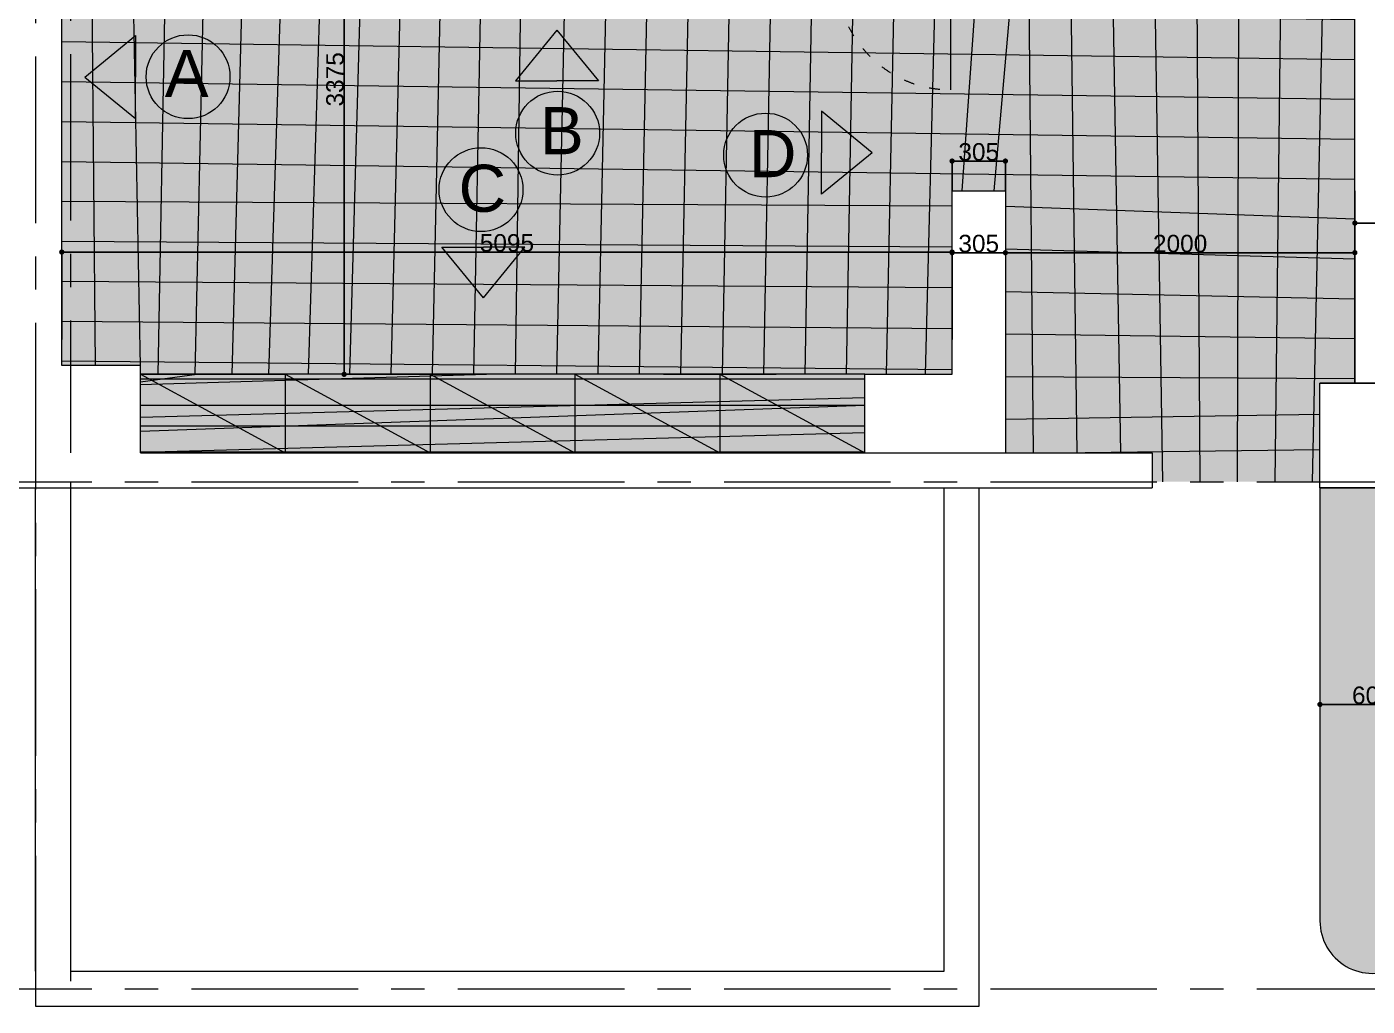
# Model space of a CAD drawing. Header units: millimetres. Extents: x 0 to 1313252738, y -131 to 560100888.
# Drawn here: x 1312629054 to 1312636725, y 559947522 to 559953125 of the extents above; entities that cross this region are included whole.
import ezdxf

# ---------------------------------------------------------------- set-up
doc = ezdxf.new("R2010")
doc.units = ezdxf.units.MM
doc.linetypes.add('ACAD_ISO03W100', pattern=[30, 12, -18])
doc.linetypes.add('CENTERX2', pattern=[101.60000000000001, 63.5, -12.7, 12.7, -12.7])
doc.layers.get('0').update_dxf_attribs({"lineweight": 0})
for name, color, linetype, lineweight in [('001通り芯', 6, 'CENTERX2', 0), ('002外周躯体', 7, 'Continuous', 13), ('003間仕切り', 7, 'Continuous', 13), ('004寸法', 7, 'Continuous', 0), ('005床材(石)', 7, 'Continuous', 0), ('006サウナヒータ-', 7, 'Continuous', 0), ('007石材', 7, 'Continuous', 0), ('建具', 7, 'Continuous', 0), ('棚(木)', 7, 'Continuous', 0)]:
    doc.layers.add(name, color=color, linetype=linetype, lineweight=lineweight)
doc.styles.add('onnjuku', font='arial.ttf')
doc.styles.get("Standard").update_dxf_attribs({"font": 'arial.ttf'})
doc.dimstyles.new('onnjuku', dxfattribs={"dimtxt": 100, "dimasz": 30, "dimexe": 1.25, "dimexo": 0.625, "dimtad": 1, "dimdec": 0, "dimtxsty": 'onnjuku', "dimblk": 'DOT', "dimcen": 2.5, "dimadec": 0, "dimazin": 0, "dimtfac": 1, "dimtdec": 0, "dimtmove": 0, "dimatfit": 3, "dimfxl": 500, "dimfxlon": 1, "dimarcsym": 0})

# ---------------------------------------------------------------- blocks, each defined once
blk = doc.blocks.new('_Dot')
at = {"color": 0, "linetype": 'ByBlock', "lineweight": -2}
blk.add_line((-0.5, 0), (-1, 0), dxfattribs=at)
at = {"color": 0, "linetype": 'ByBlock', "const_width": 0.5}
blk.add_lwpolyline([(-0.25, 0, 1), (0.25, 0, 1)], format="xyb", close=True, dxfattribs=at)
blk = doc.blocks.new('*D205')
at = {"layer": '004寸法', "color": 0, "lineweight": -2, "transparency": 16777216}
for p, q in [((1312636654.219367, 559951501.9786094), (1312636654.219367, 559952003.2286094)), ((1312636684.219367, 559952001.9786094), (1312636824.219367, 559952001.9786094)), ((1312636854.219367, 559951501.9786094), (1312636854.219367, 559952003.2286094)), ((1312636854.219367, 559952001.9786094), (1312637107.77496, 559952001.9786094))]:
    blk.add_line(p, q, dxfattribs=at)
at = {"layer": 'Defpoints', "color": 0, "transparency": 16777216}
for p in [(1312636854.219367, 559952001.9786094), (1312636654.219367, 559951086.9688315), (1312636854.219367, 559951086.9688315)]:
    blk.add_point(p, dxfattribs=at)
at = {"layer": '004寸法', "color": 0, "lineweight": -2, "transparency": 16777216, "xscale": 30, "yscale": 30, "zscale": 30, "rotation": 180}
blk.add_blockref('_Dot', (1312636654.219367, 559952001.9786094), dxfattribs=at)
at = {"layer": '004寸法', "color": 0, "lineweight": -2, "transparency": 16777216, "xscale": 30, "yscale": 30, "zscale": 30}
blk.add_blockref('_Dot', (1312636854.219367, 559952001.9786094), dxfattribs=at)
at = {"layer": '004寸法', "color": 0, "transparency": 16777216, "insert": (1312636995.997164, 559952053.6609083), "char_height": 100, "attachment_point": 5, "style": 'onnjuku'}
blk.add_mtext('200', dxfattribs=at)
blk = doc.blocks.new('*D156')
at = {"layer": '004寸法', "color": 0, "lineweight": -2, "transparency": 16777216}
for p, q in [((1312631369.911814, 559954511.9688317), (1312630868.661814, 559954511.9688317)), ((1312630869.911814, 559954481.9688317), (1312630869.911814, 559951166.9688318)), ((1312631369.911814, 559951136.9688318), (1312630868.661814, 559951136.9688318))]:
    blk.add_line(p, q, dxfattribs=at)
at = {"layer": 'Defpoints', "color": 0, "transparency": 16777216}
for p in [(1312631909.219367, 559954511.9688317), (1312630869.911814, 559951136.9688318), (1312631909.219367, 559951136.9688318)]:
    blk.add_point(p, dxfattribs=at)
at = {"layer": '004寸法', "color": 0, "lineweight": -2, "transparency": 16777216, "xscale": 30, "yscale": 30, "zscale": 30}
for p, rotation in [((1312630869.911814, 559954511.9688317), 90), ((1312630869.911814, 559951136.9688318), 270)]:
    blk.add_blockref('_Dot', p, dxfattribs=dict(at, rotation=rotation))
at = {"layer": '004寸法', "color": 0, "transparency": 16777216, "insert": (1312630818.195409, 559952824.4688313), "char_height": 100, "attachment_point": 5, "rotation": 90, "style": 'onnjuku'}
blk.add_mtext('3375', dxfattribs=at)
blk = doc.blocks.new('*D157')
at = {"layer": '004寸法', "color": 0, "lineweight": -2, "transparency": 16777216}
for p, q in [((1312634349.219367, 559952187.5938317), (1312634349.219367, 559952358.1019586)), ((1312634379.219367, 559952356.8519586), (1312634624.219367, 559952356.8519586)), ((1312634654.219367, 559952187.5938317), (1312634654.219367, 559952358.1019586))]:
    blk.add_line(p, q, dxfattribs=at)
at = {"layer": 'Defpoints', "color": 0, "transparency": 16777216}
for p in [(1312634654.219367, 559952356.8519586), (1312634349.219367, 559952186.9688317), (1312634654.219367, 559952186.9688317)]:
    blk.add_point(p, dxfattribs=at)
at = {"layer": '004寸法', "color": 0, "lineweight": -2, "transparency": 16777216, "xscale": 30, "yscale": 30, "zscale": 30, "rotation": 180}
blk.add_blockref('_Dot', (1312634349.219367, 559952356.8519586), dxfattribs=at)
at = {"layer": '004寸法', "color": 0, "lineweight": -2, "transparency": 16777216, "xscale": 30, "yscale": 30, "zscale": 30}
blk.add_blockref('_Dot', (1312634654.219367, 559952356.8519586), dxfattribs=at)
at = {"layer": '004寸法', "color": 0, "transparency": 16777216, "insert": (1312634501.719367, 559952408.5683637), "char_height": 100, "attachment_point": 5, "style": 'onnjuku'}
blk.add_mtext('305', dxfattribs=at)
blk = doc.blocks.new('*D158')
at = {"layer": '004寸法', "color": 0, "lineweight": -2, "transparency": 16777216}
for p, q in [((1312629254.219367, 559951336.2339703), (1312629254.219367, 559951837.4839703)), ((1312634319.219367, 559951836.2339703), (1312629284.219367, 559951836.2339703)), ((1312634349.219367, 559951336.2339703), (1312634349.219367, 559951837.4839703))]:
    blk.add_line(p, q, dxfattribs=at)
at = {"layer": 'Defpoints', "color": 0, "transparency": 16777216}
for p in [(1312629254.219367, 559951836.2339703), (1312629254.219367, 559951186.9688317), (1312634349.219367, 559951136.9688317)]:
    blk.add_point(p, dxfattribs=at)
at = {"layer": '004寸法', "color": 0, "lineweight": -2, "transparency": 16777216, "xscale": 30, "yscale": 30, "zscale": 30, "rotation": 180}
blk.add_blockref('_Dot', (1312629254.219367, 559951836.2339703), dxfattribs=at)
at = {"layer": '004寸法', "color": 0, "lineweight": -2, "transparency": 16777216, "xscale": 30, "yscale": 30, "zscale": 30}
blk.add_blockref('_Dot', (1312634349.219367, 559951836.2339703), dxfattribs=at)
at = {"layer": '004寸法', "color": 0, "transparency": 16777216, "insert": (1312631801.719367, 559951887.9162692), "char_height": 100, "attachment_point": 5, "style": 'onnjuku'}
blk.add_mtext('5095', dxfattribs=at)
blk = doc.blocks.new('*D159')
at = {"layer": '004寸法', "color": 0, "lineweight": -2, "transparency": 16777216}
for p, q in [((1312634349.219367, 559951832.4839704), (1312634349.219367, 559951833.7339704)), ((1312634379.219367, 559951832.4839704), (1312634624.219367, 559951832.4839704)), ((1312634654.219367, 559951832.4839704), (1312634654.219367, 559951833.7339704))]:
    blk.add_line(p, q, dxfattribs=at)
at = {"layer": 'Defpoints', "color": 0, "transparency": 16777216}
for p in [(1312634349.219367, 559951832.4839704), (1312634654.219367, 559951832.4839704), (1312634654.219367, 559951832.4839704)]:
    blk.add_point(p, dxfattribs=at)
at = {"layer": '004寸法', "color": 0, "lineweight": -2, "transparency": 16777216, "xscale": 30, "yscale": 30, "zscale": 30, "rotation": 180}
blk.add_blockref('_Dot', (1312634349.219367, 559951832.4839704), dxfattribs=at)
at = {"layer": '004寸法', "color": 0, "lineweight": -2, "transparency": 16777216, "xscale": 30, "yscale": 30, "zscale": 30}
blk.add_blockref('_Dot', (1312634654.219367, 559951832.4839704), dxfattribs=at)
at = {"layer": '004寸法', "color": 0, "transparency": 16777216, "insert": (1312634501.719367, 559951884.2003754), "char_height": 100, "attachment_point": 5, "style": 'onnjuku'}
blk.add_mtext('305', dxfattribs=at)
blk = doc.blocks.new('*D160')
at = {"layer": '004寸法', "color": 0, "lineweight": -2, "transparency": 16777216}
for p, q in [((1312634654.219367, 559951832.4839704), (1312634654.219367, 559951833.7339704)), ((1312634684.219367, 559951832.4839704), (1312636624.219367, 559951832.4839704)), ((1312636654.219367, 559951832.4839704), (1312636654.219367, 559951833.7339704))]:
    blk.add_line(p, q, dxfattribs=at)
at = {"layer": 'Defpoints', "color": 0, "transparency": 16777216}
for p in [(1312634654.219367, 559951832.4839704), (1312636654.219367, 559951832.4839704), (1312636654.219367, 559951832.4839704)]:
    blk.add_point(p, dxfattribs=at)
at = {"layer": '004寸法', "color": 0, "lineweight": -2, "transparency": 16777216, "xscale": 30, "yscale": 30, "zscale": 30, "rotation": 180}
blk.add_blockref('_Dot', (1312634654.219367, 559951832.4839704), dxfattribs=at)
at = {"layer": '004寸法', "color": 0, "lineweight": -2, "transparency": 16777216, "xscale": 30, "yscale": 30, "zscale": 30}
blk.add_blockref('_Dot', (1312636654.219367, 559951832.4839704), dxfattribs=at)
at = {"layer": '004寸法', "color": 0, "transparency": 16777216, "insert": (1312635654.219367, 559951884.1662692), "char_height": 100, "attachment_point": 5, "style": 'onnjuku'}
blk.add_mtext('2000', dxfattribs=at)
blk = doc.blocks.new('*D155')
at = {"layer": '004寸法', "color": 0, "lineweight": -2, "transparency": 16777216}
for p, q in [((1312636454.219367, 559949248.2320495), (1312636454.219367, 559949249.4820495)), ((1312636484.219367, 559949248.2320495), (1312637024.219367, 559949248.2320495)), ((1312637054.219367, 559949248.2320495), (1312637054.219367, 559949249.4820495))]:
    blk.add_line(p, q, dxfattribs=at)
at = {"layer": 'Defpoints', "color": 0, "transparency": 16777216}
for p in [(1312636454.219367, 559949248.2320495), (1312637054.219367, 559949248.2320495), (1312637054.219367, 559949248.2320495)]:
    blk.add_point(p, dxfattribs=at)
at = {"layer": '004寸法', "color": 0, "lineweight": -2, "transparency": 16777216, "xscale": 30, "yscale": 30, "zscale": 30, "rotation": 180}
blk.add_blockref('_Dot', (1312636454.219367, 559949248.2320495), dxfattribs=at)
at = {"layer": '004寸法', "color": 0, "lineweight": -2, "transparency": 16777216, "xscale": 30, "yscale": 30, "zscale": 30}
blk.add_blockref('_Dot', (1312637054.219367, 559949248.2320495), dxfattribs=at)
at = {"layer": '004寸法', "color": 0, "transparency": 16777216, "insert": (1312636754.219367, 559949299.9143481), "char_height": 100, "attachment_point": 5, "style": 'onnjuku'}
blk.add_mtext('600', dxfattribs=at)

msp = doc.modelspace()

# ---------------------------------------------------------------- hatches: boundary and pattern name
at = {"layer": '005床材(石)', "true_color": 0xc7c8ca, "transparency": 33554556}
h = msp.add_hatch(color=9, dxfattribs=at)
h.dxf.hatch_style = 1
h.paths.add_polyline_path([(1312636654.219367, 559953386.9688315), (1312634769.219367, 559953386.9688315), (1312634679.219367, 559953386.9688315), (1312631909.219367, 559953386.9688315), (1312631909.219367, 559954511.9688315), (1312629254.219367, 559954511.9688315), (1312629254.219367, 559951186.9688317), (1312629704.219367, 559951186.9688317), (1312629704.219367, 559951136.9688317), (1312630533.219367, 559951136.9688317), (1312633849.219367, 559951136.9688317), (1312634349.219367, 559951136.9688317), (1312634349.219367, 559952186.9688317), (1312634654.219367, 559952186.9688317), (1312634654.219367, 559950686.9688317), (1312635494.219367, 559950686.9688317), (1312635494.219367, 559950521.9688315), (1312636454.219367, 559950521.9688315), (1312636454.219367, 559951086.9688315), (1312636654.219367, 559951086.9688315)])
at = {"layer": '006サウナヒータ-', "transparency": 33554556}
h = msp.add_hatch(dxfattribs=at)
h.set_pattern_fill('ANSI37', color=0, scale=72, angle=135)
h.set_pattern_definition([(180, (66041.64430975914, -90666.09952783585), (-1.42e-14, -228.6), []), (270, (66041.64430975914, -90666.09952783585), (228.6, -4.26e-14), [])])
h.paths.add_polyline_path([(1312631909.219367, 559954511.9688315), (1312629254.219367, 559954511.9688315), (1312629254.219367, 559951186.9688317), (1312629704.219367, 559951186.9688317), (1312629704.219367, 559951136.9688317), (1312630533.219367, 559951136.9688317), (1312633849.219367, 559951136.9688317), (1312634349.219367, 559951136.9688317), (1312634349.219367, 559952186.9688317), (1312634654.219367, 559952186.9688317), (1312634654.219367, 559950686.9688317), (1312635494.219367, 559950686.9688317), (1312635494.219367, 559950521.9688315), (1312636454.219367, 559950521.9688315), (1312636454.219367, 559951086.9688315), (1312636654.219367, 559951086.9688315), (1312636654.219367, 559953386.9688315), (1312634769.219367, 559953386.9688315), (1312634679.219367, 559953386.9688315), (1312631909.219367, 559953386.9688315)])
at = {"layer": '007石材', "true_color": 0x939598, "transparency": 33554587}
h = msp.add_hatch(color=252, dxfattribs=at)
h.dxf.hatch_style = 1
h.paths.add_polyline_path([(1312637054.219367, 559950486.9688315), (1312636754.219367, 559950486.9688315), (1312636754.219367, 559947709.495267, 0.4142151444473529), (1312637054.219367, 559948009.4968877)])
h.paths.add_polyline_path([(1312636754.219367, 559950486.9688315), (1312636454.219367, 559950486.9688315), (1312636454.219367, 559948009.4798036, 0.4141984649105413), (1312636754.219367, 559947709.495267)])
at = {"layer": '棚(木)', "true_color": 0xddae73, "transparency": 33554556}
h = msp.add_hatch(color=43, dxfattribs=at)
h.dxf.hatch_style = 1
h.paths.add_polyline_path([(1312630533.219367, 559951136.9688317), (1312629704.219367, 559951136.9688317), (1312630533.219367, 559950686.9688317)], flags=17)
h.paths.add_polyline_path([(1312629704.219367, 559951136.9688317), (1312629704.219367, 559950686.9688317), (1312629754.219367, 559950686.9688317), (1312630533.219367, 559950686.9688317)], flags=17)
h.paths.add_polyline_path([(1312630533.219367, 559951136.9688317), (1312630533.219367, 559950686.9688317), (1312631362.219367, 559950686.9688317)], flags=17)
h.paths.add_polyline_path([(1312631362.219367, 559951136.9688317), (1312630533.219367, 559951136.9688317), (1312631362.219367, 559950686.9688317)], flags=17)
h.paths.add_polyline_path([(1312631362.219367, 559951136.9688317), (1312631362.219367, 559950686.9688317), (1312632191.219367, 559950686.9688317)], flags=17)
h.paths.add_polyline_path([(1312632191.219367, 559951136.9688317), (1312631362.219367, 559951136.9688317), (1312632191.219367, 559950686.9688317)], flags=17)
h.paths.add_polyline_path([(1312632191.219367, 559951136.9688317), (1312632191.219367, 559950686.9688317), (1312633020.219367, 559950686.9688317)], flags=17)
h.paths.add_polyline_path([(1312633020.219367, 559951136.9688317), (1312632191.219367, 559951136.9688317), (1312633020.219367, 559950686.9688317)], flags=17)
h.paths.add_polyline_path([(1312633020.219367, 559951136.9688317), (1312633020.219367, 559950686.9688317), (1312633849.219367, 559950686.9688317)], flags=17)
h.paths.add_polyline_path([(1312633849.219367, 559951136.9688317), (1312633020.219367, 559951136.9688317), (1312633849.219367, 559950686.9688317)], flags=17)
at = {"layer": '棚(木)', "true_color": 0x939598, "transparency": 33554556}
h = msp.add_hatch(dxfattribs=at)
h.set_pattern_fill('PLASTI', color=252, scale=36, angle=181)
h.set_pattern_definition([(181, (66041.64430975914, -90666.09952783585), (3.989620111562937, -228.565183112751), []), (181, (66042.14301227308, -90694.67017572494), (3.989620111562937, -228.565183112751), []), (181, (66042.64171478702, -90723.24082361405), (3.989620111562937, -228.565183112751), []), (181, (66044.13782232886, -90808.95276728133), (3.989620111562937, -228.565183112751), [])])
h.paths.add_polyline_path([(1312630533.219367, 559951136.9688317), (1312629704.219367, 559951136.9688317), (1312630533.219367, 559950686.9688317)], flags=17)
h.paths.add_polyline_path([(1312629704.219367, 559951136.9688317), (1312629704.219367, 559950686.9688317), (1312629754.219367, 559950686.9688317), (1312630533.219367, 559950686.9688317)], flags=17)
h.paths.add_polyline_path([(1312630533.219367, 559951136.9688317), (1312630533.219367, 559950686.9688317), (1312631362.219367, 559950686.9688317)], flags=17)
h.paths.add_polyline_path([(1312631362.219367, 559951136.9688317), (1312630533.219367, 559951136.9688317), (1312631362.219367, 559950686.9688317)], flags=17)
h.paths.add_polyline_path([(1312631362.219367, 559951136.9688317), (1312631362.219367, 559950686.9688317), (1312632191.219367, 559950686.9688317)], flags=17)
h.paths.add_polyline_path([(1312632191.219367, 559951136.9688317), (1312631362.219367, 559951136.9688317), (1312632191.219367, 559950686.9688317)], flags=17)
h.paths.add_polyline_path([(1312632191.219367, 559951136.9688317), (1312632191.219367, 559950686.9688317), (1312633020.219367, 559950686.9688317)], flags=17)
h.paths.add_polyline_path([(1312633020.219367, 559951136.9688317), (1312632191.219367, 559951136.9688317), (1312633020.219367, 559950686.9688317)], flags=17)
h.paths.add_polyline_path([(1312633020.219367, 559951136.9688317), (1312633020.219367, 559950686.9688317), (1312633849.219367, 559950686.9688317)], flags=17)
h.paths.add_polyline_path([(1312633849.219367, 559951136.9688317), (1312633020.219367, 559951136.9688317), (1312633849.219367, 559950686.9688317)], flags=17)

# ---------------------------------------------------------------- linework, layer by layer
for p, q in [((1312629104.219367, 559947721.9688315), (1312629104.219367, 559950486.9688315)), ((1312629304.219367, 559950486.9688315), (1312629304.219367, 559947721.9688315)), ((1312634304.219367, 559947721.9688313), (1312634304.219367, 559950486.9688315)), ((1312634504.219367, 559947521.9688315), (1312634504.219367, 559950486.9688315)), ((1312629304.219367, 559947721.9688315), (1312634304.219367, 559947721.9688313)), ((1312629104.219367, 559947621.9688315), (1312629104.219367, 559947521.9688315)), ((1312629104.219366, 559947521.9688315), (1312634504.219367, 559947521.9688317))]:
    msp.add_line(p, q)
at = {"layer": '001通り芯', "ltscale": 15}
for p, q in [((1312629104.219367, 559969718.7528177), (1312629104.219367, 559947521.9688315)), ((1312629304.219367, 559969732.7608386), (1312629304.219367, 559950686.9688317)), ((1312620853.115543, 559950521.9688315), (1312650053.1229, 559950521.9688315)), ((1312629304.219367, 559950521.9688313), (1312629304.219367, 559947521.9688317)), ((1312620853.115543, 559947621.9688315), (1312650053.1229, 559947621.9688315))]:
    msp.add_line(p, q, dxfattribs=at)
at = {"layer": '001通り芯', "color": 1, "linetype": 'ByBlock', "ltscale": 15}
for p, q in [((1312632088.151685, 559953106.3532279), (1312631850.820688, 559952816.5752903)), ((1312632088.151685, 559953106.3532279), (1312632325.482683, 559952816.5752903)), ((1312629385.886435, 559952837.6917754), (1312629675.664372, 559953075.0227731)), ((1312629675.664372, 559953075.0227731), (1312629675.664372, 559952837.6917754)), ((1312629385.886435, 559952837.6917754), (1312629675.664372, 559952600.3607779)), ((1312629675.664372, 559952600.3607779), (1312629675.664372, 559952837.6917754)), ((1312631850.820688, 559952816.5752903), (1312632088.151685, 559952816.5752903)), ((1312632325.482683, 559952816.5752903), (1312632088.151685, 559952816.5752903)), ((1312633892.436314, 559952404.1642257), (1312633602.658376, 559952641.4952232)), ((1312633602.658376, 559952641.4952232), (1312633602.658376, 559952404.1642257)), ((1312633892.436314, 559952404.1642257), (1312633602.658376, 559952166.8332281)), ((1312633602.658376, 559952166.8332281), (1312633602.658376, 559952404.1642257)), ((1312631666.902296, 559951575.3047726), (1312631429.571298, 559951865.0827101)), ((1312631429.571298, 559951865.0827101), (1312631666.902296, 559951865.0827101)), ((1312631666.902296, 559951575.3047726), (1312631904.233293, 559951865.0827101)), ((1312631904.233293, 559951865.0827101), (1312631666.902296, 559951865.0827101))]:
    msp.add_line(p, q, dxfattribs=at)
for centre in [(1312629977.036429, 559952839.3201492), (1312632091.927147, 559952516.6556317), (1312633282.158985, 559952391.132125), (1312631653.577515, 559952193.3245525)]:
    msp.add_circle(centre, 239.9143461359609, dxfattribs=at)
at = {"layer": '002外周躯体'}
for p, q in [((1312629254.219367, 559951186.9688317), (1312629254.219367, 559961470.4688367)), ((1312634349.219367, 559951136.9688317), (1312634349.219367, 559952186.9688317)), ((1312634349.219367, 559952186.9688317), (1312634654.219367, 559952186.9688317)), ((1312634654.219367, 559952186.9688317), (1312634654.219367, 559950686.9688317)), ((1312636654.219367, 559952186.9688317), (1312636654.219367, 559951086.9688315)), ((1312636654.219367, 559952186.9688317), (1312636654.219367, 559951086.9688315)), ((1312629704.219367, 559951186.9688317), (1312629254.219367, 559951186.9688317)), ((1312629704.219367, 559950686.9688317), (1312629704.219367, 559951186.9688317)), ((1312633849.219367, 559950686.9688317), (1312633849.219367, 559951136.9688317)), ((1312633849.219367, 559951136.9688317), (1312634349.219367, 559951136.9688317)), ((1312636454.219367, 559950486.9688315), (1312636454.219367, 559951086.9688315)), ((1312636454.219367, 559950486.9688315), (1312636454.219367, 559951086.9688315)), ((1312636454.219367, 559951086.9688315), (1312637054.219367, 559951086.9688315)), ((1312636454.219367, 559950486.9688315), (1312636454.219367, 559951086.9688315)), ((1312637054.219367, 559951086.9688315), (1312636454.219367, 559951086.9688315)), ((1312629704.219367, 559950686.9688317), (1312635494.219367, 559950686.9688317)), ((1312629704.219367, 559950686.9688317), (1312629754.219367, 559950686.9688317)), ((1312629754.219367, 559950686.9688317), (1312633899.219367, 559950686.9688317)), ((1312634704.219367, 559950686.9688317), (1312635494.219367, 559950686.9688317)), ((1312634704.219367, 559950686.9688317), (1312635494.219367, 559950686.9688317)), ((1312635494.219367, 559950686.9688317), (1312635494.219367, 559950486.9688315)), ((1312629004.219367, 559950486.9688315), (1312635494.219367, 559950486.9688315)), ((1312636454.219367, 559950486.9688315), (1312637054.219367, 559950486.9688315)), ((1312637054.219367, 559950486.9688315), (1312636454.219367, 559950486.9688315)), ((1312636754.219367, 559950486.9688315), (1312636454.219367, 559950486.9688315))]:
    msp.add_line(p, q, dxfattribs=at)
at = {"layer": '003間仕切り'}
msp.add_line((1312636654.219367, 559951086.9688315), (1312636654.219367, 559953386.9688315), dxfattribs=at)
msp.add_line((1312636654.219367, 559951086.9688315), (1312636654.219367, 559953386.9688315), dxfattribs=at)
at = {"layer": '007石材'}
msp.add_line((1312636454.219367, 559950486.9688315), (1312636454.219367, 559948009.4952673), dxfattribs=at)
msp.add_arc((1312636754.219367, 559948009.4952673), 300.0000002384186, 179.9970466260348, 0.0003094754377378, dxfattribs=at)
at = {"layer": '建具'}
msp.add_line((1312634339.215735, 559953415.1910347), (1312634339.215735, 559952765.1910347), dxfattribs=at)
at = {"layer": '建具', "linetype": 'ACAD_ISO03W100', "lineweight": 5, "ltscale": 5}
msp.add_arc((1312634339.215735, 559953415.1910347), 650, 180, 270, dxfattribs=at)
at = {"layer": '棚(木)'}
for p, q in [((1312629704.219367, 559950686.9688317), (1312629704.219367, 559951186.9688317)), ((1312633849.219367, 559951136.9688317), (1312629704.219367, 559951136.9688317)), ((1312629704.219367, 559951136.9688317), (1312630533.219367, 559951136.9688317)), ((1312629704.219367, 559951136.9688317), (1312630533.219367, 559950686.9688317)), ((1312630533.219367, 559951136.9688317), (1312630533.219367, 559950686.9688317)), ((1312630533.219367, 559951136.9688317), (1312631362.219367, 559950686.9688317)), ((1312631362.219367, 559951136.9688317), (1312631362.219367, 559950686.9688317)), ((1312631362.219367, 559951136.9688317), (1312632191.219367, 559950686.9688317)), ((1312632191.219367, 559951136.9688317), (1312632191.219367, 559950686.9688317)), ((1312632191.219367, 559951136.9688317), (1312633020.219367, 559950686.9688317)), ((1312633020.219367, 559951136.9688317), (1312633020.219367, 559950686.9688317)), ((1312633020.219367, 559951136.9688317), (1312633849.219367, 559950686.9688317))]:
    msp.add_line(p, q, dxfattribs=at)

# ---------------------------------------------------------------- texts
at = {"layer": '001通り芯', "color": 1, "linetype": 'ByBlock', "ltscale": 15, "char_height": 269.46635012622, "attachment_point": 1}
for s, insert in [('A', (1312629843.378175, 559952992.2433242)), ('B', (1312631990.571312, 559952665.2252134)), ('D', (1312633186.720764, 559952534.0777125)), ('C', (1312631524.998969, 559952335.8503809))]:
    msp.add_mtext_dynamic_manual_height_columns(s, width=618.9777000356822, gutter_width=1347.3317506311, heights=[0], dxfattribs=dict(at, insert=insert))

# ---------------------------------------------------------------- dimensions: what is measured, and where the dimension line sits
at = {"layer": '004寸法'}
dim = msp.add_linear_dim(base=(1312630869.911814, 559951136.9688318), p1=(1312631909.219367, 559954511.9688315), p2=(1312631909.219367, 559951136.9688317), angle=90, dimstyle='onnjuku', dxfattribs=at)
dim.commit()
dim.dimension.update_dxf_attribs({"geometry": '*D156', "text_midpoint": (1312630818.195409, 559952824.4688313)})
for base, p1, p2, picture, middle in [((1312634654.219367, 559952356.8519586), (1312634349.219367, 559952186.9688317), (1312634654.219367, 559952186.9688317), '*D157', (1312634501.719367, 559952408.5683637)), ((1312636854.219367, 559952001.9786094), (1312636654.219367, 559951086.9688315), (1312636854.219367, 559951086.9688315), '*D205', (1312636995.997164, 559952053.6609083)), ((1312629254.219367, 559951836.2339703), (1312634349.219367, 559951136.9688317), (1312629254.219367, 559951186.9688317), '*D158', (1312631801.719367, 559951887.9162692)), ((1312634654.219367, 559951832.4839704), (1312634349.219367, 559951832.4839704), (1312634654.219367, 559951832.4839704), '*D159', (1312634501.719367, 559951884.2003754)), ((1312637054.219367, 559949248.2320495), (1312636454.219367, 559949248.2320495), (1312637054.219367, 559949248.2320495), '*D155', (1312636754.219367, 559949299.9143481))]:
    dim = msp.add_linear_dim(base=base, p1=p1, p2=p2, dimstyle='onnjuku', dxfattribs=at)
    dim.commit()
    dim.dimension.update_dxf_attribs({"geometry": picture, "text_midpoint": middle})
dim = msp.add_linear_dim(base=(1312636654.219367, 559951832.4839704), p1=(1312634654.219367, 559951832.4839704), p2=(1312636654.219367, 559951832.4839704), dimstyle='onnjuku', override={"dimtmove": 1}, dxfattribs=at)
dim.commit()
dim.dimension.update_dxf_attribs({"geometry": '*D160', "text_midpoint": (1312635654.219367, 559951884.1662692)})

doc.saveas('drawing.dxf')
